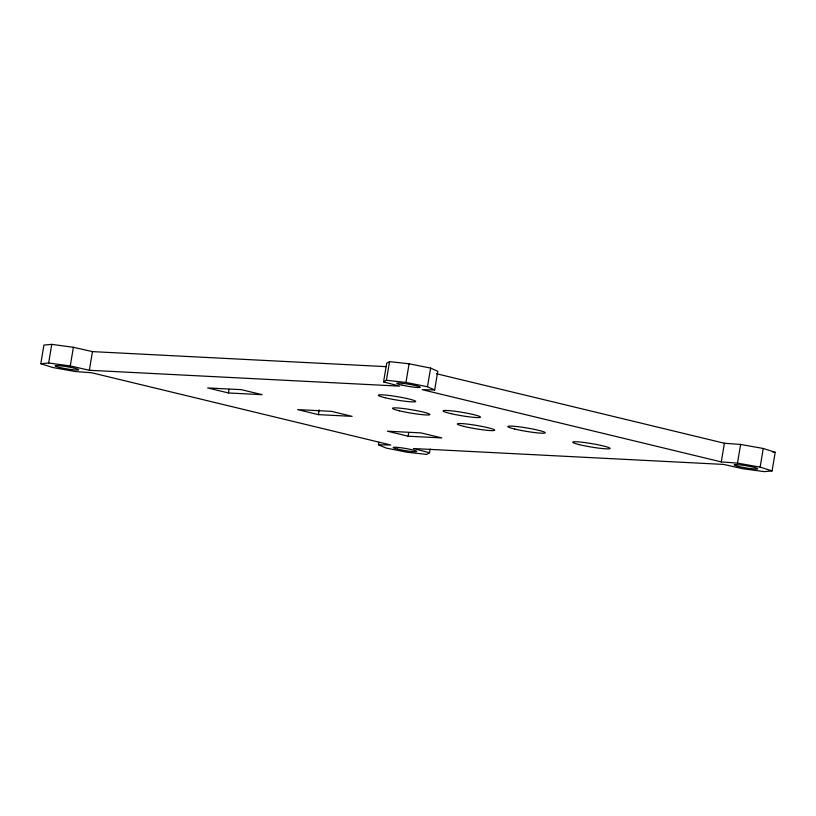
<?xml version="1.0" encoding="UTF-8"?>
<svg xmlns="http://www.w3.org/2000/svg" width="816" height="816" viewBox="0 0 816 816"><rect width="100%" height="100%" fill="white"/><g stroke="black" fill="none" stroke-linecap="round" stroke-linejoin="round"><path stroke-width="1.22" d="M378.889 442.282L378.471 444.771L390.731 444.995L91.688 372.759L75.266 371.515L52.754 367.506L40.8 363.712L43.921 345.066L51.765 344.372L73.399 347.29L92.463 351.614L386.182 366.649M40.8 363.712L48.644 363.018L51.765 344.372M436.417 373.708L724.343 443.241L740.622 444.455L763.256 448.474L775.2 452.268L772.079 470.914L760.135 467.119L737.501 463.111L721.222 461.897L422.178 389.671L434.663 389.956L437.794 371.3L430.624 368.087L409.091 363.783L389.548 361.631L386.702 363.253L383.561 381.908L399.595 386.141L89.342 370.27L70.278 365.935L73.399 347.29M89.342 370.27L92.463 351.614M228.439 392.955L262.16 394.679L241.393 389.66L207.672 387.937L228.439 392.955L229.031 389.405M318.393 414.63L352.114 416.354L331.347 411.335L297.616 409.612L318.393 414.63L319.178 409.897M408.122 436.203L441.844 437.927L421.076 432.908L387.355 431.185L408.122 436.203L408.714 432.653M378.471 444.771L386.06 448.045L407.419 452.299L426.809 454.4L429.512 452.737L430.134 449.014M721.283 461.917L724.404 443.272M737.501 463.111L740.622 444.455M760.135 467.119L763.256 448.474M383.561 381.908L386.417 380.276L389.548 361.631M386.417 380.276L405.96 382.439L409.091 363.783M434.663 389.956L427.482 386.743L430.624 368.087M772.987 452.472L775.2 452.268M772.079 470.914L764.337 471.628L742.825 468.731L723.629 464.416L413.375 448.535L429.512 452.737M48.644 363.018L70.278 365.935M405.96 382.439L427.482 386.743M464.182 426.462A18.982 1.724 9.5 0 0 494.476 430.409A18.982 1.724 9.5 0 0 469.292 424.33A18.982 1.724 9.5 0 0 464.182 426.462M399.371 410.805A18.982 1.724 9.5 0 0 429.665 414.752A18.982 1.724 9.5 0 0 404.481 408.673A18.982 1.724 9.5 0 0 399.371 410.805M579.064 444.577A18.982 1.724 9.5 0 0 609.746 448.698A18.982 1.724 9.5 0 0 585.307 442.649A18.982 1.724 9.5 0 0 579.064 444.577M514.763 429.053A18.982 1.724 9.5 0 0 545.057 433A18.982 1.724 9.5 0 0 519.874 426.911A18.982 1.724 9.5 0 0 514.763 429.053M451.248 413.702A18.982 1.724 9.5 0 0 480.44 417.231A18.982 1.724 9.5 0 0 453.594 411.08A18.982 1.724 9.5 0 0 451.248 413.702M385.152 397.739A18.982 1.724 9.5 0 0 415.446 401.696A18.982 1.724 9.5 0 0 390.262 395.607A18.982 1.724 9.5 0 0 385.152 397.739M738.205 466.364A11.934 1.081 9.5 0 0 757.493 468.955A11.934 1.081 9.5 0 0 742.121 465.151A11.934 1.081 9.5 0 0 738.205 466.364M402.145 385.152A11.934 1.081 9.5 0 0 420.301 387.304A11.934 1.081 9.5 0 0 403.186 383.428A11.934 1.081 9.5 0 0 402.145 385.152M60.262 367.608A11.934 1.081 9.5 0 0 78.683 369.852A11.934 1.081 9.5 0 0 61.904 365.986A11.934 1.081 9.5 0 0 60.262 367.608M397.514 449.075A11.934 1.081 9.5 0 0 416.558 451.564A11.934 1.081 9.5 0 0 400.727 447.739A11.934 1.081 9.5 0 0 397.514 449.075"/></g></svg>
